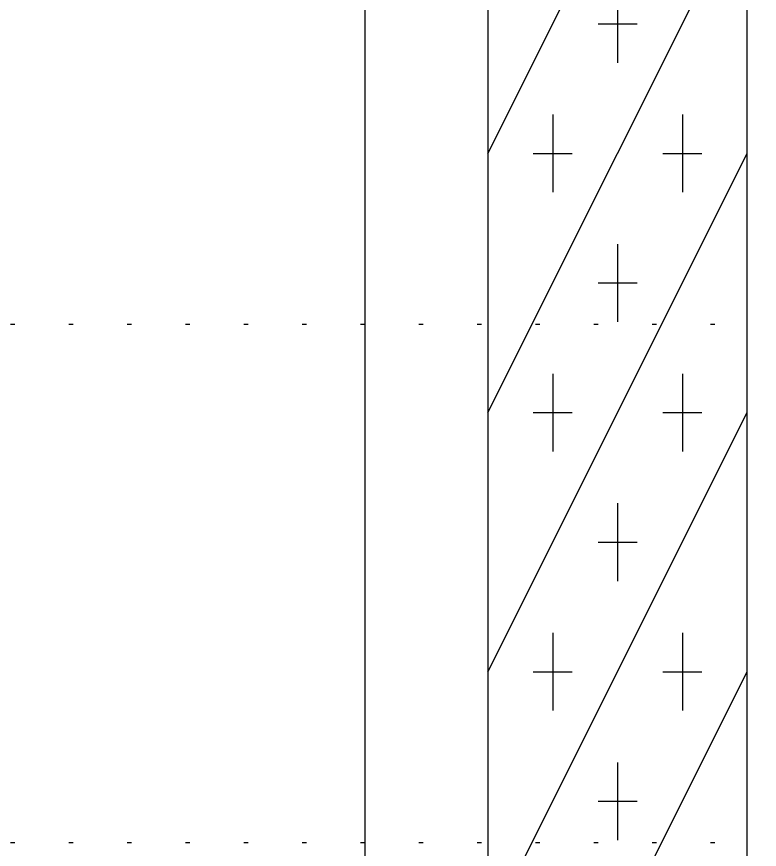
# Model space of a CAD drawing. Header units: millimetres. Extents: x -1499 to 6658, y -12483 to -6008.
# Drawn here: x 1408.1 to 1425.29, y -11045.22 to -11025.94 of the extents above; entities that cross this region are included whole.
import ezdxf

# ---------------------------------------------------------------- set-up
doc = ezdxf.new("R2010")
doc.units = ezdxf.units.MM
doc.linetypes.add('A-DOTLN01H', pattern=[0.125, 0, -0.125])
for name, color, linetype in [('CR-GRID', 56, 'A-DOTLN01H'), ('Layer', 7, 'Continuous'), ('수직그리드', 1, 'Continuous')]:
    doc.layers.add(name, color=color, linetype=linetype)

# ---------------------------------------------------------------- blocks, each defined once
blk = doc.blocks.new('TB-7')
at = {"layer": 'Layer'}
for points in [[(-1, -0.8), (-1, -14.3), (1, -14.3), (1, -0.8), (-1, -0.8)], [(-1, -5.3), (1, -3.3)], [(-1, -6.3), (1, -4.3)], [(0, -4.65), (0, -4.95)], [(-0.15, -4.8), (0.15, -4.8)], [(-0.5, -5.15), (-0.5, -5.45)], [(0.5, -5.15), (0.5, -5.45)], [(-1, -7.3), (1, -5.3)], [(-0.65, -5.3), (-0.35, -5.3)], [(0.35, -5.3), (0.65, -5.3)], [(0, -5.65), (0, -5.95)], [(-0.15, -5.8), (0.15, -5.8)], [(-0.5, -6.15), (-0.5, -6.45)], [(0.5, -6.15), (0.5, -6.45)], [(-1, -8.3), (1, -6.3)], [(-0.65, -6.3), (-0.35, -6.3)], [(0.35, -6.3), (0.65, -6.3)], [(0, -6.65), (0, -6.95)], [(-0.15, -6.8), (0.15, -6.8)], [(-0.5, -7.15), (-0.5, -7.45)], [(0.5, -7.15), (0.5, -7.45)], [(-1, -9.3), (1, -7.3)], [(-0.65, -7.3), (-0.35, -7.3)], [(0.35, -7.3), (0.65, -7.3)], [(0, -7.65), (0, -7.95)], [(-0.15, -7.8), (0.15, -7.8)]]:
    blk.add_lwpolyline(points, dxfattribs=at)

msp = doc.modelspace()

# ---------------------------------------------------------------- linework, layer by layer
at = {"layer": 'CR-GRID', "color": 6, "linetype": 'A-DOTLN01H', "ltscale": 10}
msp.add_line((236.157, -11033.058), (1436.157, -11033.058), dxfattribs=at)
at = {"layer": 'CR-GRID', "linetype": 'A-DOTLN01H', "ltscale": 10}
msp.add_line((236.157, -11045.058), (1436.157, -11045.058), dxfattribs=at)
at = {"layer": '수직그리드'}
msp.add_line((1416.157, -10977.432), (1416.157, -11873.058), dxfattribs=at)

# ---------------------------------------------------------------- block references
at = {"xscale": 3, "yscale": 6, "zscale": 3}
msp.add_blockref('TB-7', (1422.007, -10997.305), dxfattribs=at)

doc.saveas('drawing.dxf')
